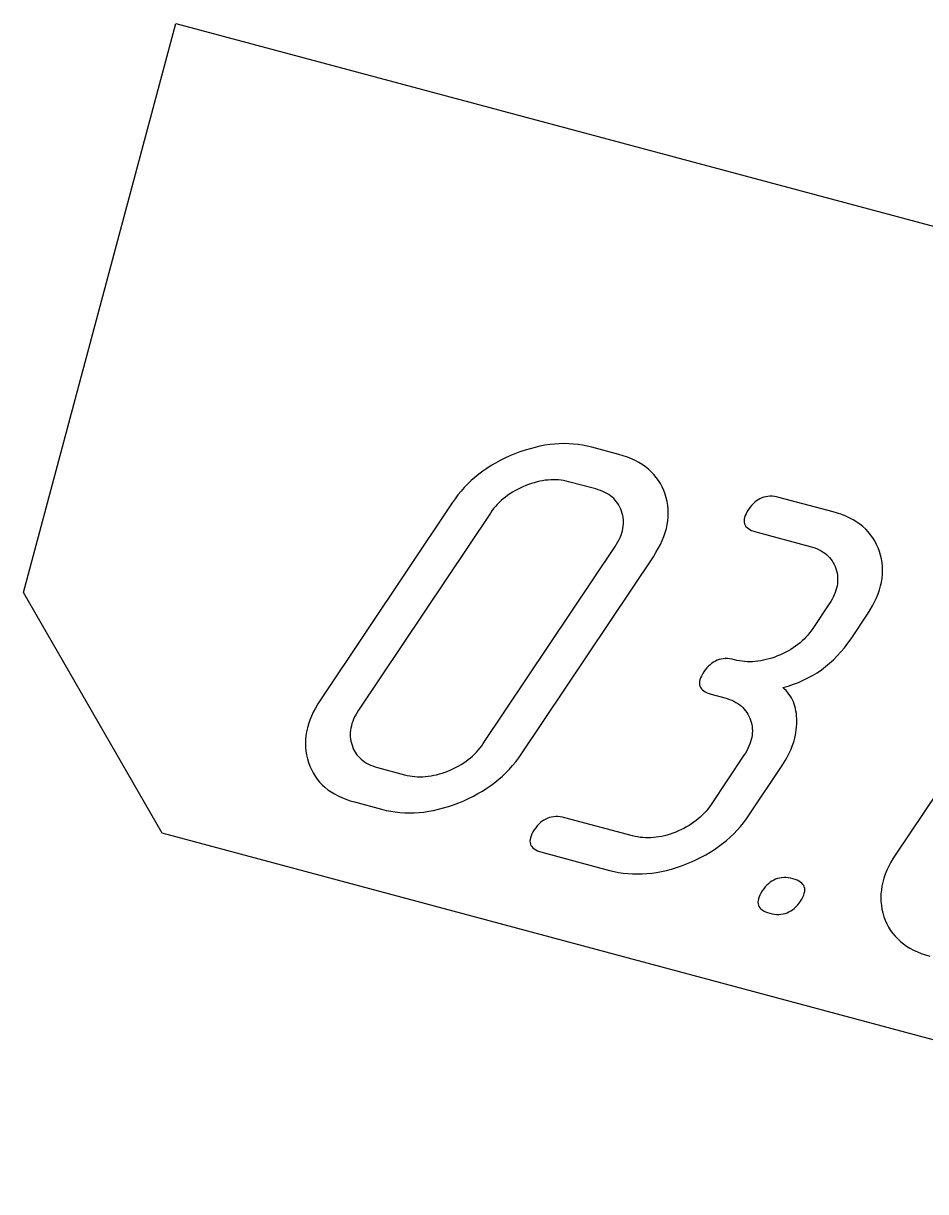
# Model space of a CAD drawing. Extents: x 14 to 1461, y -733 to -10.
# Drawn here: x 1270.74 to 1293.7, y -40.1 to -10.37 of the extents above; entities that cross this region are included whole.
import ezdxf

# ---------------------------------------------------------------- set-up
doc = ezdxf.new("R2010")
doc.units = 0

msp = doc.modelspace()

# ---------------------------------------------------------------- linework, layer by layer
at = {"layer": 'Cut', "color": 0}
for p, q in [((1270.736554, -24.855887), (1274.618832, -10.367029)), ((1274.618832, -10.367029), (1294.178791, -15.608104)), ((1274.272081, -30.979599), (1270.736554, -24.855887)), ((1308.320898, -40.102952), (1274.272081, -30.979599))]:
    msp.add_line(p, q, dxfattribs=at)
at = {"layer": 'Mark', "color": 0}
for p, q in [((1284.00954, -21.10636), (1283.884942, -21.129862)), ((1284.133149, -21.088011), (1284.00954, -21.10636)), ((1284.25577, -21.074814), (1284.133149, -21.088011)), ((1284.377402, -21.066771), (1284.25577, -21.074814)), ((1284.498046, -21.063881), (1284.377402, -21.066771)), ((1284.617702, -21.066144), (1284.498046, -21.063881)), ((1284.736368, -21.07356), (1284.617702, -21.066144)), ((1284.854047, -21.086129), (1284.736368, -21.07356)), ((1284.970736, -21.103851), (1284.854047, -21.086129)), ((1285.086437, -21.126726), (1284.970736, -21.103851)), ((1283.118983, -21.378138), (1282.99463, -21.434854)), ((1283.247124, -21.32467), (1283.118983, -21.378138)), ((1283.376664, -21.275402), (1283.247124, -21.32467)), ((1283.505216, -21.231288), (1283.376664, -21.275402)), ((1283.63278, -21.192326), (1283.505216, -21.231288)), ((1283.759355, -21.158518), (1283.63278, -21.192326)), ((1283.884942, -21.129862), (1283.759355, -21.158518)), ((1285.20115, -21.154754), (1285.086437, -21.126726)), ((1285.891096, -21.339625), (1285.20115, -21.154754)), ((1286.003884, -21.372549), (1285.891096, -21.339625)), ((1286.111467, -21.409485), (1286.003884, -21.372549)), ((1286.213845, -21.450431), (1286.111467, -21.409485)), ((1282.535097, -21.694202), (1282.429684, -21.76716)), ((1282.644298, -21.624493), (1282.535097, -21.694202)), ((1282.757287, -21.558032), (1282.644298, -21.624493)), ((1282.874065, -21.494819), (1282.757287, -21.558032)), ((1282.99463, -21.434854), (1282.874065, -21.494819)), ((1286.311018, -21.495389), (1286.213845, -21.450431)), ((1286.402987, -21.544357), (1286.311018, -21.495389)), ((1286.48975, -21.597337), (1286.402987, -21.544357)), ((1286.571308, -21.654328), (1286.48975, -21.597337)), ((1286.647661, -21.71533), (1286.571308, -21.654328)), ((1282.230221, -21.92282), (1282.136172, -22.005522)), ((1282.328059, -21.843366), (1282.230221, -21.92282)), ((1282.429684, -21.76716), (1282.328059, -21.843366)), ((1284.021319, -21.998066), (1283.952097, -22.008645)), ((1284.089869, -21.990373), (1284.021319, -21.998066)), ((1284.157746, -21.985566), (1284.089869, -21.990373)), ((1284.224952, -21.983645), (1284.157746, -21.985566)), ((1284.291485, -21.984609), (1284.224952, -21.983645)), ((1284.357346, -21.98846), (1284.291485, -21.984609)), ((1284.422535, -21.995196), (1284.357346, -21.98846)), ((1284.487051, -22.004818), (1284.422535, -21.995196)), ((1286.718809, -21.780343), (1286.647661, -21.71533)), ((1286.784752, -21.849367), (1286.718809, -21.780343)), ((1286.845491, -21.922402), (1286.784752, -21.849367)), ((1286.901024, -21.999448), (1286.845491, -21.922402)), ((1286.951352, -22.080505), (1286.901024, -21.999448)), ((1281.876752, -22.273118), (1281.797854, -22.368814)), ((1281.959437, -22.180671), (1281.876752, -22.273118)), ((1282.045911, -22.091473), (1281.959437, -22.180671)), ((1282.136172, -22.005522), (1282.045911, -22.091473)), ((1283.181947, -22.301721), (1283.120347, -22.340877)), ((1283.245728, -22.264351), (1283.181947, -22.301721)), ((1283.311688, -22.228766), (1283.245728, -22.264351)), ((1283.379829, -22.194966), (1283.311688, -22.228766)), ((1283.45015, -22.162951), (1283.379829, -22.194966)), ((1283.522651, -22.132721), (1283.45015, -22.162951)), ((1283.595906, -22.104827), (1283.522651, -22.132721)), ((1283.668488, -22.079819), (1283.595906, -22.104827)), ((1283.740399, -22.057697), (1283.668488, -22.079819)), ((1283.811637, -22.03846), (1283.740399, -22.057697)), ((1283.882203, -22.02211), (1283.811637, -22.03846)), ((1283.952097, -22.008645), (1283.882203, -22.02211)), ((1284.550896, -22.017326), (1284.487051, -22.004818)), ((1284.614068, -22.03272), (1284.550896, -22.017326)), ((1285.304014, -22.217591), (1284.614068, -22.03272)), ((1285.366659, -22.235905), (1285.304014, -22.217591)), ((1285.426442, -22.256507), (1285.366659, -22.235905)), ((1285.483363, -22.2794), (1285.426442, -22.256507)), ((1285.537422, -22.304581), (1285.483363, -22.2794)), ((1286.996475, -22.165573), (1286.951352, -22.080505)), ((1287.036393, -22.254652), (1286.996475, -22.165573)), ((1287.071106, -22.347743), (1287.036393, -22.254652)), ((1281.651423, -22.569949), (1278.29667, -27.586898)), ((1281.722745, -22.467757), (1281.651423, -22.569949)), ((1281.797854, -22.368814), (1281.722745, -22.467757)), ((1282.845045, -22.563432), (1282.796525, -22.613298)), ((1282.895746, -22.515351), (1282.845045, -22.563432)), ((1282.948626, -22.469054), (1282.895746, -22.515351)), ((1283.003686, -22.424543), (1282.948626, -22.469054)), ((1283.060926, -22.381818), (1283.003686, -22.424543)), ((1283.120347, -22.340877), (1283.060926, -22.381818)), ((1285.588619, -22.332051), (1285.537422, -22.304581)), ((1285.636954, -22.361811), (1285.588619, -22.332051)), ((1285.682428, -22.39386), (1285.636954, -22.361811)), ((1285.725039, -22.428198), (1285.682428, -22.39386)), ((1285.764788, -22.464825), (1285.725039, -22.428198)), ((1285.801675, -22.503741), (1285.764788, -22.464825)), ((1285.8357, -22.544947), (1285.801675, -22.503741)), ((1285.866864, -22.588441), (1285.8357, -22.544947)), ((1285.895165, -22.634225), (1285.866864, -22.588441)), ((1287.100037, -22.443122), (1287.071106, -22.347743)), ((1287.122607, -22.539066), (1287.100037, -22.443122)), ((1287.138818, -22.635576), (1287.122607, -22.539066)), ((1289.308944, -22.597156), (1289.268558, -22.640929)), ((1289.350811, -22.557824), (1289.308944, -22.597156)), ((1289.394158, -22.522932), (1289.350811, -22.557824)), ((1289.438985, -22.492481), (1289.394158, -22.522932)), ((1289.485293, -22.466471), (1289.438985, -22.492481)), ((1289.533081, -22.444901), (1289.485293, -22.466471)), ((1289.582349, -22.427772), (1289.533081, -22.444901)), ((1289.633098, -22.415084), (1289.582349, -22.427772)), ((1289.685326, -22.406836), (1289.633098, -22.415084)), ((1289.739035, -22.403029), (1289.685326, -22.406836)), ((1289.794225, -22.403663), (1289.739035, -22.403029)), ((1289.850894, -22.408738), (1289.794225, -22.403663)), ((1289.909044, -22.418253), (1289.850894, -22.408738)), ((1289.968674, -22.432209), (1289.909044, -22.418253)), ((1291.348566, -22.801949), (1289.968674, -22.432209)), ((1282.624246, -22.830616), (1279.269494, -27.847565)), ((1282.664046, -22.773609), (1282.624246, -22.830616)), ((1282.706026, -22.718387), (1282.664046, -22.773609)), ((1282.750186, -22.66495), (1282.706026, -22.718387)), ((1282.796525, -22.613298), (1282.750186, -22.66495)), ((1285.920604, -22.682298), (1285.895165, -22.634225)), ((1285.943181, -22.732661), (1285.920604, -22.682298)), ((1285.962897, -22.785312), (1285.943181, -22.732661)), ((1285.979394, -22.839245), (1285.962897, -22.785312)), ((1285.992318, -22.893451), (1285.979394, -22.839245)), ((1286.001668, -22.94793), (1285.992318, -22.893451)), ((1287.14867, -22.732652), (1287.138818, -22.635576)), ((1287.152161, -22.830293), (1287.14867, -22.732652)), ((1287.149293, -22.928501), (1287.152161, -22.830293)), ((1289.109428, -22.895527), (1289.093963, -22.941934)), ((1289.13096, -22.846702), (1289.109428, -22.895527)), ((1289.15856, -22.795459), (1289.13096, -22.846702)), ((1289.192226, -22.741797), (1289.15856, -22.795459)), ((1289.229651, -22.689143), (1289.192226, -22.741797)), ((1289.268558, -22.640929), (1289.229651, -22.689143)), ((1291.461366, -22.834878), (1291.348566, -22.801949)), ((1291.568931, -22.871809), (1291.461366, -22.834878)), ((1291.671261, -22.912745), (1291.568931, -22.871809)), ((1285.994809, -23.224423), (1286.003328, -23.168578)), ((1286.007443, -23.002682), (1286.001668, -22.94793)), ((1286.003328, -23.168578), (1286.008274, -23.113006)), ((1286.009646, -23.057707), (1286.007443, -23.002682)), ((1286.008274, -23.113006), (1286.009646, -23.057707)), ((1287.102529, -23.226517), (1287.124476, -23.126612)), ((1287.124476, -23.126612), (1287.140064, -23.027274)), ((1287.140064, -23.027274), (1287.149293, -22.928501)), ((1289.084564, -22.985922), (1289.081233, -23.027492)), ((1289.081233, -23.027492), (1289.083968, -23.066643)), ((1289.083968, -23.066643), (1289.09277, -23.103376)), ((1289.093963, -22.941934), (1289.084564, -22.985922)), ((1289.09277, -23.103376), (1289.107639, -23.13769)), ((1289.107639, -23.13769), (1289.128574, -23.169586)), ((1289.128574, -23.169586), (1289.155577, -23.199064)), ((1291.768355, -22.957685), (1291.671261, -22.912745)), ((1291.860215, -23.006629), (1291.768355, -22.957685)), ((1291.946839, -23.059576), (1291.860215, -23.006629)), ((1292.028229, -23.116527), (1291.946839, -23.059576)), ((1292.104383, -23.177483), (1292.028229, -23.116527)), ((1292.175302, -23.242442), (1292.104383, -23.177483)), ((1285.898605, -23.507747), (1285.924993, -23.450536)), ((1285.924993, -23.450536), (1285.947808, -23.393598)), ((1285.947808, -23.393598), (1285.967049, -23.336933)), ((1285.967049, -23.336933), (1285.982716, -23.280542)), ((1285.982716, -23.280542), (1285.994809, -23.224423)), ((1286.998526, -23.529624), (1287.039554, -23.428023)), ((1287.039554, -23.428023), (1287.074221, -23.326987)), ((1287.074221, -23.326987), (1287.102529, -23.226517)), ((1289.155577, -23.199064), (1289.188646, -23.226123)), ((1289.188646, -23.226123), (1289.227783, -23.250763)), ((1289.227783, -23.250763), (1289.272986, -23.272986)), ((1289.272986, -23.272986), (1289.324256, -23.292789)), ((1289.324256, -23.292789), (1289.381593, -23.310175)), ((1289.381593, -23.310175), (1290.761484, -23.679916)), ((1292.240986, -23.311405), (1292.175302, -23.242442)), ((1292.301434, -23.384372), (1292.240986, -23.311405)), ((1292.356648, -23.461343), (1292.301434, -23.384372)), ((1292.406627, -23.542318), (1292.356648, -23.461343)), ((1282.443243, -28.697968), (1285.797996, -23.68102)), ((1285.797996, -23.68102), (1285.835106, -23.622989)), ((1285.835106, -23.622989), (1285.868642, -23.565231)), ((1285.868642, -23.565231), (1285.898605, -23.507747)), ((1286.837286, -23.837823), (1286.897393, -23.734524)), ((1286.897393, -23.734524), (1286.951139, -23.631791)), ((1286.951139, -23.631791), (1286.998526, -23.529624)), ((1290.761484, -23.679916), (1290.824077, -23.698215)), ((1290.824077, -23.698215), (1290.883786, -23.718796)), ((1290.883786, -23.718796), (1290.940611, -23.741659)), ((1290.940611, -23.741659), (1290.994551, -23.766803)), ((1290.994551, -23.766803), (1291.045607, -23.79423)), ((1292.45137, -23.627296), (1292.406627, -23.542318)), ((1292.490878, -23.716279), (1292.45137, -23.627296)), ((1292.525151, -23.809265), (1292.490878, -23.716279)), ((1283.416067, -28.958636), (1286.77082, -23.941687)), ((1286.77082, -23.941687), (1286.837286, -23.837823)), ((1291.045607, -23.79423), (1291.093779, -23.823938)), ((1291.093779, -23.823938), (1291.139066, -23.855928)), ((1291.139066, -23.855928), (1291.181468, -23.8902)), ((1291.181468, -23.8902), (1291.220987, -23.926754)), ((1291.220987, -23.926754), (1291.257621, -23.96559)), ((1291.257621, -23.96559), (1291.29137, -24.006707)), ((1291.29137, -24.006707), (1291.322236, -24.050106)), ((1291.322236, -24.050106), (1291.350216, -24.095788)), ((1292.553642, -23.904539), (1292.525151, -23.809265)), ((1292.575802, -24.000384), (1292.553642, -23.904539)), ((1292.591633, -24.0968), (1292.575802, -24.000384)), ((1291.350216, -24.095788), (1291.375313, -24.14375)), ((1291.375313, -24.14375), (1291.397525, -24.193995)), ((1291.397525, -24.193995), (1291.416853, -24.246522)), ((1291.416853, -24.246522), (1291.432963, -24.300331)), ((1291.432963, -24.300331), (1291.445523, -24.354424)), ((1291.445523, -24.354424), (1291.454532, -24.4088)), ((1292.601133, -24.193787), (1292.591633, -24.0968)), ((1292.604303, -24.291344), (1292.601133, -24.193787)), ((1292.601143, -24.389473), (1292.604303, -24.291344)), ((1291.455066, -24.629141), (1291.446323, -24.684935)), ((1291.454532, -24.4088), (1291.459991, -24.46346)), ((1291.460258, -24.573631), (1291.455066, -24.629141)), ((1291.459991, -24.46346), (1291.4619, -24.518404)), ((1291.4619, -24.518404), (1291.460258, -24.573631)), ((1292.553683, -24.687285), (1292.575833, -24.587443)), ((1292.575833, -24.587443), (1292.591653, -24.488173)), ((1292.591653, -24.488173), (1292.601143, -24.389473)), ((1291.349353, -24.968159), (1291.319308, -25.025654)), ((1291.375848, -24.910947), (1291.349353, -24.968159)), ((1291.398792, -24.854019), (1291.375848, -24.910947)), ((1291.418186, -24.797374), (1291.398792, -24.854019)), ((1291.43403, -24.741013), (1291.418186, -24.797374)), ((1291.446323, -24.684935), (1291.43403, -24.741013)), ((1292.449252, -24.990235), (1292.490393, -24.888681)), ((1292.490393, -24.888681), (1292.525203, -24.787698)), ((1292.525203, -24.787698), (1292.553683, -24.687285)), ((1291.248567, -25.141496), (1290.829223, -25.768614)), ((1291.285713, -25.083433), (1291.248567, -25.141496)), ((1291.319308, -25.025654), (1291.285713, -25.083433)), ((1292.287851, -25.298325), (1292.347981, -25.195057)), ((1292.347981, -25.195057), (1292.401782, -25.092361)), ((1292.401782, -25.092361), (1292.449252, -24.990235)), ((1291.802046, -26.029282), (1292.22139, -25.402163)), ((1292.22139, -25.402163), (1292.287851, -25.298325)), ((1290.789072, -25.826147), (1290.746796, -25.881848)), ((1290.829223, -25.768614), (1290.789072, -25.826147)), ((1290.503529, -26.132881), (1290.448499, -26.177593)), ((1290.556434, -26.086338), (1290.503529, -26.132881)), ((1290.607213, -26.037963), (1290.556434, -26.086338)), ((1290.655866, -25.987756), (1290.607213, -26.037963)), ((1290.702394, -25.935718), (1290.655866, -25.987756)), ((1290.746796, -25.881848), (1290.702394, -25.935718)), ((1291.634395, -26.258891), (1291.719971, -26.146744)), ((1291.719971, -26.146744), (1291.802046, -26.029282)), ((1290.003767, -26.439294), (1289.931731, -26.469353)), ((1290.073677, -26.407403), (1290.003767, -26.439294)), ((1290.141462, -26.37368), (1290.073677, -26.407403)), ((1290.20712, -26.338126), (1290.141462, -26.37368)), ((1290.270653, -26.30074), (1290.20712, -26.338126)), ((1290.332061, -26.261522), (1290.270653, -26.30074)), ((1290.391342, -26.220473), (1290.332061, -26.261522)), ((1290.448499, -26.177593), (1290.391342, -26.220473)), ((1291.452741, -26.467239), (1291.545319, -26.365722)), ((1291.545319, -26.365722), (1291.634395, -26.258891)), ((1288.172771, -26.729608), (1288.132384, -26.773381)), ((1288.214638, -26.690276), (1288.172771, -26.729608)), ((1288.257985, -26.655384), (1288.214638, -26.690276)), ((1288.302812, -26.624933), (1288.257985, -26.655384)), ((1288.34912, -26.598923), (1288.302812, -26.624933)), ((1288.396908, -26.577353), (1288.34912, -26.598923)), ((1288.446176, -26.560225), (1288.396908, -26.577353)), ((1288.496924, -26.547536), (1288.446176, -26.560225)), ((1288.549153, -26.539289), (1288.496924, -26.547536)), ((1288.602862, -26.535482), (1288.549153, -26.539289)), ((1288.658052, -26.536116), (1288.602862, -26.535482)), ((1288.714721, -26.54119), (1288.658052, -26.536116)), ((1288.772871, -26.550705), (1288.714721, -26.54119)), ((1288.832501, -26.564661), (1288.772871, -26.550705)), ((1288.897081, -26.580442), (1288.832501, -26.564661)), ((1288.962211, -26.593325), (1288.897081, -26.580442)), ((1289.02789, -26.60331), (1288.962211, -26.593325)), ((1289.094118, -26.610396), (1289.02789, -26.60331)), ((1289.160897, -26.614584), (1289.094118, -26.610396)), ((1289.228224, -26.615873), (1289.160897, -26.614584)), ((1289.296102, -26.614264), (1289.228224, -26.615873)), ((1289.364529, -26.609756), (1289.296102, -26.614264)), ((1289.433506, -26.60235), (1289.364529, -26.609756)), ((1289.503032, -26.592046), (1289.433506, -26.60235)), ((1289.573108, -26.578843), (1289.503032, -26.592046)), ((1289.643733, -26.562742), (1289.573108, -26.578843)), ((1289.714908, -26.543742), (1289.643733, -26.562742)), ((1289.786633, -26.521845), (1289.714908, -26.543742)), ((1289.858907, -26.497048), (1289.786633, -26.521845)), ((1289.931731, -26.469353), (1289.858907, -26.497048)), ((1291.047423, -26.820153), (1291.154004, -26.739897)), ((1291.154004, -26.739897), (1291.257084, -26.654326)), ((1291.257084, -26.654326), (1291.356663, -26.56344)), ((1291.356663, -26.56344), (1291.452741, -26.467239)), ((1296.298969, -26.494747), (1292.944216, -31.511696)), ((1287.973255, -27.02798), (1287.957789, -27.074386)), ((1287.994787, -26.979155), (1287.973255, -27.02798)), ((1288.022386, -26.927911), (1287.994787, -26.979155)), ((1288.056052, -26.874249), (1288.022386, -26.927911)), ((1288.093478, -26.821595), (1288.056052, -26.874249)), ((1288.132384, -26.773381), (1288.093478, -26.821595)), ((1290.58609, -27.088024), (1290.706675, -27.029029)), ((1290.706675, -27.029029), (1290.823758, -26.964719)), ((1290.823758, -26.964719), (1290.937341, -26.895093)), ((1290.937341, -26.895093), (1291.047423, -26.820153)), ((1287.948391, -27.118374), (1287.945059, -27.159944)), ((1287.945059, -27.159944), (1287.947794, -27.199095)), ((1287.947794, -27.199095), (1287.956596, -27.235828)), ((1287.957789, -27.074386), (1287.948391, -27.118374)), ((1287.956596, -27.235828), (1287.971465, -27.270142)), ((1287.971465, -27.270142), (1287.992401, -27.302038)), ((1287.992401, -27.302038), (1288.019404, -27.331516)), ((1288.019404, -27.331516), (1288.052473, -27.358575)), ((1290.068744, -27.270852), (1290.203332, -27.233117)), ((1290.111585, -27.309412), (1290.068744, -27.270852)), ((1290.151664, -27.350034), (1290.111585, -27.309412)), ((1290.188982, -27.392719), (1290.151664, -27.350034)), ((1290.203332, -27.233117), (1290.334419, -27.190068)), ((1290.334419, -27.190068), (1290.462005, -27.141704)), ((1290.462005, -27.141704), (1290.58609, -27.088024)), ((1278.29667, -27.586898), (1278.230253, -27.690679)), ((1288.052473, -27.358575), (1288.091609, -27.383216)), ((1288.091609, -27.383216), (1288.136813, -27.405438)), ((1288.136813, -27.405438), (1288.188083, -27.425242)), ((1288.188083, -27.425242), (1288.245419, -27.442627)), ((1288.245419, -27.442627), (1288.590392, -27.535062)), ((1288.590392, -27.535062), (1288.652986, -27.553361)), ((1288.652986, -27.553361), (1288.712695, -27.573943)), ((1288.712695, -27.573943), (1288.769519, -27.596805)), ((1288.769519, -27.596805), (1288.82346, -27.62195)), ((1288.82346, -27.62195), (1288.874515, -27.649377)), ((1288.874515, -27.649377), (1288.922687, -27.679085)), ((1290.223539, -27.437467), (1290.188982, -27.392719)), ((1290.255335, -27.484277), (1290.223539, -27.437467)), ((1290.28437, -27.533149), (1290.255335, -27.484277)), ((1290.310644, -27.584085), (1290.28437, -27.533149)), ((1290.334157, -27.637083), (1290.310644, -27.584085)), ((1290.354909, -27.692143), (1290.334157, -27.637083)), ((1278.116404, -27.896547), (1278.068971, -27.998634)), ((1278.170165, -27.793895), (1278.116404, -27.896547)), ((1278.230253, -27.690679), (1278.170165, -27.793895)), ((1279.232391, -27.90557), (1279.198838, -27.963298)), ((1279.269494, -27.847565), (1279.232391, -27.90557)), ((1288.922687, -27.679085), (1288.967974, -27.711075)), ((1288.967974, -27.711075), (1289.010377, -27.745347)), ((1289.010377, -27.745347), (1289.049895, -27.781901)), ((1289.049895, -27.781901), (1289.086529, -27.820736)), ((1289.086529, -27.820736), (1289.120279, -27.861854)), ((1289.120279, -27.861854), (1289.151144, -27.905253)), ((1289.151144, -27.905253), (1289.179125, -27.950934)), ((1289.179125, -27.950934), (1289.204221, -27.998897)), ((1290.3729, -27.749266), (1290.354909, -27.692143)), ((1290.388129, -27.808452), (1290.3729, -27.749266)), ((1290.400598, -27.8697), (1290.388129, -27.808452)), ((1290.410305, -27.93301), (1290.400598, -27.8697)), ((1290.417252, -27.998384), (1290.410305, -27.93301)), ((1277.993089, -28.201114), (1277.96464, -28.301506)), ((1278.027866, -28.100156), (1277.993089, -28.201114)), ((1278.068971, -27.998634), (1278.027866, -28.100156)), ((1279.084294, -28.247778), (1279.07203, -28.303842)), ((1279.100106, -28.191437), (1279.084294, -28.247778)), ((1279.119466, -28.134818), (1279.100106, -28.191437)), ((1279.142375, -28.077922), (1279.119466, -28.134818)), ((1279.168832, -28.020749), (1279.142375, -28.077922)), ((1279.198838, -27.963298), (1279.168832, -28.020749)), ((1289.204221, -27.998897), (1289.226433, -28.049142)), ((1289.226433, -28.049142), (1289.245761, -28.101669)), ((1289.245761, -28.101669), (1289.261871, -28.155478)), ((1289.261871, -28.155478), (1289.274431, -28.209571)), ((1289.274431, -28.209571), (1289.28344, -28.263947)), ((1290.417116, -28.276276), (1290.421447, -28.205822)), ((1290.421437, -28.065819), (1290.417252, -27.998384)), ((1290.422861, -28.135318), (1290.421437, -28.065819)), ((1290.421447, -28.205822), (1290.422861, -28.135318)), ((1277.926726, -28.500597), (1277.917261, -28.599296)), ((1277.942519, -28.401334), (1277.926726, -28.500597)), ((1277.96464, -28.301506), (1277.942519, -28.401334)), ((1279.058147, -28.415138), (1279.056528, -28.47037)), ((1279.056528, -28.47037), (1279.058457, -28.525325)), ((1279.063314, -28.359629), (1279.058147, -28.415138)), ((1279.058457, -28.525325), (1279.063935, -28.580002)), ((1279.07203, -28.303842), (1279.063314, -28.359629)), ((1289.275231, -28.540082), (1289.262938, -28.59616)), ((1289.283974, -28.484288), (1289.275231, -28.540082)), ((1289.28344, -28.263947), (1289.288899, -28.318607)), ((1289.289166, -28.428777), (1289.283974, -28.484288)), ((1289.288899, -28.318607), (1289.290808, -28.37355)), ((1289.290808, -28.37355), (1289.289166, -28.428777)), ((1290.370633, -28.557584), (1290.386628, -28.487333)), ((1290.386628, -28.487333), (1290.399707, -28.417031)), ((1290.399707, -28.417031), (1290.40987, -28.346679)), ((1290.40987, -28.346679), (1290.417116, -28.276276)), ((1277.917261, -28.599296), (1277.914124, -28.69743)), ((1277.914124, -28.69743), (1277.917315, -28.794999)), ((1277.917315, -28.794999), (1277.926834, -28.892003)), ((1279.063935, -28.580002), (1279.072961, -28.634402)), ((1279.072961, -28.634402), (1279.085535, -28.688525)), ((1279.085535, -28.688525), (1279.101657, -28.74237)), ((1279.101657, -28.74237), (1279.120967, -28.794927)), ((1279.120967, -28.794927), (1279.143102, -28.845184)), ((1282.316362, -28.864946), (1282.360809, -28.811122)), ((1282.360809, -28.811122), (1282.403103, -28.755463)), ((1282.403103, -28.755463), (1282.443243, -28.697968)), ((1289.178262, -28.823306), (1289.148217, -28.880801)), ((1289.204756, -28.766094), (1289.178262, -28.823306)), ((1289.227701, -28.709166), (1289.204756, -28.766094)), ((1289.247095, -28.652521), (1289.227701, -28.709166)), ((1289.262938, -28.59616), (1289.247095, -28.652521)), ((1290.246917, -28.90808), (1290.277493, -28.838082)), ((1290.277493, -28.838082), (1290.305152, -28.768033)), ((1290.305152, -28.768033), (1290.329895, -28.697934)), ((1290.329895, -28.697934), (1290.351722, -28.627784)), ((1290.351722, -28.627784), (1290.370633, -28.557584)), ((1277.926834, -28.892003), (1277.942681, -28.988442)), ((1277.942681, -28.988442), (1277.964856, -29.084317)), ((1277.964856, -29.084317), (1277.993358, -29.179627)), ((1279.143102, -28.845184), (1279.168062, -28.893141)), ((1279.168062, -28.893141), (1279.195848, -28.938798)), ((1279.195848, -28.938798), (1279.22646, -28.982155)), ((1279.22646, -28.982155), (1279.259897, -29.023213)), ((1279.259897, -29.023213), (1279.29616, -29.06197)), ((1279.29616, -29.06197), (1279.335249, -29.098428)), ((1279.335249, -29.098428), (1279.377163, -29.132586)), ((1279.377163, -29.132586), (1279.421902, -29.164444)), ((1282.00445, -29.149357), (1282.061819, -29.106543)), ((1282.061819, -29.106543), (1282.117035, -29.061893)), ((1282.117035, -29.061893), (1282.170097, -29.015409)), ((1282.170097, -29.015409), (1282.221006, -28.96709)), ((1282.221006, -28.96709), (1282.26976, -28.916935)), ((1282.26976, -28.916935), (1282.316362, -28.864946)), ((1283.268944, -29.160816), (1283.344386, -29.061378)), ((1283.344386, -29.061378), (1283.416067, -28.958636)), ((1289.077475, -28.996642), (1288.238787, -30.25088)), ((1289.114621, -28.93858), (1289.077475, -28.996642)), ((1289.148217, -28.880801), (1289.114621, -28.93858)), ((1290.095454, -29.187565), (1290.137694, -29.11777)), ((1290.137694, -29.11777), (1290.177018, -29.047924)), ((1290.177018, -29.047924), (1290.213426, -28.978027)), ((1290.213426, -28.978027), (1290.246917, -28.90808)), ((1277.993358, -29.179627), (1278.027613, -29.272643)), ((1278.027613, -29.272643), (1278.067045, -29.361638)), ((1278.067045, -29.361638), (1278.111652, -29.446611)), ((1279.421902, -29.164444), (1279.469468, -29.194002)), ((1279.469468, -29.194002), (1279.519858, -29.221261)), ((1279.519858, -29.221261), (1279.573075, -29.246219)), ((1279.573075, -29.246219), (1279.629116, -29.268878)), ((1279.629116, -29.268878), (1279.687984, -29.289237)), ((1279.687984, -29.289237), (1279.749677, -29.307296)), ((1279.749677, -29.307296), (1280.439623, -29.492167)), ((1281.396665, -29.449997), (1281.469326, -29.425285)), ((1281.469326, -29.425285), (1281.542561, -29.397679)), ((1281.542561, -29.397679), (1281.615006, -29.36771)), ((1281.615006, -29.36771), (1281.685298, -29.335905)), ((1281.685298, -29.335905), (1281.753435, -29.302265)), ((1281.753435, -29.302265), (1281.819419, -29.266791)), ((1281.819419, -29.266791), (1281.88325, -29.229481)), ((1281.88325, -29.229481), (1281.944927, -29.190337)), ((1281.944927, -29.190337), (1282.00445, -29.149357)), ((1283.020045, -29.439299), (1283.106773, -29.349776)), ((1283.106773, -29.349776), (1283.18974, -29.256949)), ((1283.18974, -29.256949), (1283.268944, -29.160816)), ((1289.21161, -30.511547), (1290.050298, -29.25731)), ((1290.050298, -29.25731), (1290.095454, -29.187565)), ((1278.111652, -29.446611), (1278.161436, -29.527561)), ((1278.161436, -29.527561), (1278.216396, -29.60449)), ((1278.216396, -29.60449), (1278.276533, -29.677397)), ((1278.276533, -29.677397), (1278.341845, -29.746282)), ((1280.439623, -29.492167), (1280.504255, -29.507961)), ((1280.504255, -29.507961), (1280.56946, -29.520863)), ((1280.56946, -29.520863), (1280.63524, -29.53087)), ((1280.63524, -29.53087), (1280.701593, -29.537985)), ((1280.701593, -29.537985), (1280.768519, -29.542206)), ((1280.768519, -29.542206), (1280.836019, -29.543534)), ((1280.836019, -29.543534), (1280.904092, -29.541969)), ((1280.904092, -29.541969), (1280.972739, -29.53751)), ((1280.972739, -29.53751), (1281.041959, -29.530158)), ((1281.041959, -29.530158), (1281.111753, -29.519912)), ((1281.111753, -29.519912), (1281.182121, -29.506774)), ((1281.182121, -29.506774), (1281.253062, -29.490741)), ((1281.253062, -29.490741), (1281.324576, -29.471816)), ((1281.324576, -29.471816), (1281.396665, -29.449997)), ((1282.635513, -29.764342), (1282.737289, -29.688039)), ((1282.737289, -29.688039), (1282.835303, -29.60843)), ((1282.835303, -29.60843), (1282.929555, -29.525517)), ((1282.929555, -29.525517), (1283.020045, -29.439299)), ((1278.341845, -29.746282), (1278.412335, -29.811146)), ((1278.412335, -29.811146), (1278.488, -29.871987)), ((1278.488, -29.871987), (1278.568842, -29.928806)), ((1278.568842, -29.928806), (1278.65486, -29.981604)), ((1278.65486, -29.981604), (1278.746054, -30.030379)), ((1278.746054, -30.030379), (1278.842425, -30.075133)), ((1282.19079, -30.036506), (1282.307613, -29.973423)), ((1282.307613, -29.973423), (1282.420675, -29.907034)), ((1282.420675, -29.907034), (1282.529975, -29.83734)), ((1282.529975, -29.83734), (1282.635513, -29.764342)), ((1278.842425, -30.075133), (1278.943972, -30.115865)), ((1278.943972, -30.115865), (1279.050695, -30.152574)), ((1279.050695, -30.152574), (1279.162595, -30.185262)), ((1279.162595, -30.185262), (1279.852541, -30.370133)), ((1281.431806, -30.337273), (1281.559557, -30.298648)), ((1281.559557, -30.298648), (1281.688204, -30.254866)), ((1281.688204, -30.254866), (1281.817747, -30.205928)), ((1281.817747, -30.205928), (1281.945856, -30.152759)), ((1281.945856, -30.152759), (1282.070204, -30.096285)), ((1282.070204, -30.096285), (1282.19079, -30.036506)), ((1288.198636, -30.308412), (1288.15636, -30.364114)), ((1288.238787, -30.25088), (1288.198636, -30.308412)), ((1279.852541, -30.370133), (1279.968649, -30.398545)), ((1279.968649, -30.398545), (1280.085653, -30.421801)), ((1280.085653, -30.421801), (1280.203552, -30.439901)), ((1280.203552, -30.439901), (1280.322347, -30.452843)), ((1280.322347, -30.452843), (1280.442037, -30.460629)), ((1280.442037, -30.460629), (1280.562624, -30.463258)), ((1280.562624, -30.463258), (1280.684106, -30.46073)), ((1280.684106, -30.46073), (1280.806483, -30.453046)), ((1280.806483, -30.453046), (1280.929756, -30.440205)), ((1280.929756, -30.440205), (1281.053925, -30.422207)), ((1281.053925, -30.422207), (1281.17899, -30.399052)), ((1281.17899, -30.399052), (1281.30495, -30.370741)), ((1281.30495, -30.370741), (1281.431806, -30.337273)), ((1284.03382, -30.619013), (1283.987512, -30.645023)), ((1284.081608, -30.597443), (1284.03382, -30.619013)), ((1284.130876, -30.580314), (1284.081608, -30.597443)), ((1284.181625, -30.567626), (1284.130876, -30.580314)), ((1284.233853, -30.559378), (1284.181625, -30.567626)), ((1284.287562, -30.555571), (1284.233853, -30.559378)), ((1284.342752, -30.556205), (1284.287562, -30.555571)), ((1284.399421, -30.56128), (1284.342752, -30.556205)), ((1284.457571, -30.570795), (1284.399421, -30.56128)), ((1284.517201, -30.58475), (1284.457571, -30.570795)), ((1286.242065, -31.046926), (1284.517201, -30.58475)), ((1287.913093, -30.615146), (1287.858063, -30.659858)), ((1287.965998, -30.568603), (1287.913093, -30.615146)), ((1288.016777, -30.520228), (1287.965998, -30.568603)), ((1288.06543, -30.470021), (1288.016777, -30.520228)), ((1288.111958, -30.417983), (1288.06543, -30.470021)), ((1288.15636, -30.364114), (1288.111958, -30.417983)), ((1289.064556, -30.713693), (1289.139951, -30.614267)), ((1289.139951, -30.614267), (1289.21161, -30.511547)), ((1283.740752, -30.894339), (1283.707086, -30.948001)), ((1283.778178, -30.841684), (1283.740752, -30.894339)), ((1283.817085, -30.793471), (1283.778178, -30.841684)), ((1283.857471, -30.749698), (1283.817085, -30.793471)), ((1283.899338, -30.710365), (1283.857471, -30.749698)), ((1283.942685, -30.675474), (1283.899338, -30.710365)), ((1283.987512, -30.645023), (1283.942685, -30.675474)), ((1287.413331, -30.921559), (1287.341295, -30.951619)), ((1287.483241, -30.889668), (1287.413331, -30.921559)), ((1287.551026, -30.855945), (1287.483241, -30.889668)), ((1287.616684, -30.820391), (1287.551026, -30.855945)), ((1287.680218, -30.783005), (1287.616684, -30.820391)), ((1287.741625, -30.743788), (1287.680218, -30.783005)), ((1287.800907, -30.702739), (1287.741625, -30.743788)), ((1287.858063, -30.659858), (1287.800907, -30.702739)), ((1288.815964, -30.9922), (1288.902563, -30.90266)), ((1288.902563, -30.90266), (1288.985427, -30.809824)), ((1288.985427, -30.809824), (1289.064556, -30.713693)), ((1283.633091, -31.138464), (1283.62976, -31.180033)), ((1283.62976, -31.180033), (1283.632495, -31.219185)), ((1283.632495, -31.219185), (1283.641297, -31.255917)), ((1283.64249, -31.094476), (1283.633091, -31.138464)), ((1283.657955, -31.048069), (1283.64249, -31.094476)), ((1283.679487, -30.999244), (1283.657955, -31.048069)), ((1283.707086, -30.948001), (1283.679487, -30.999244)), ((1286.306645, -31.062708), (1286.242065, -31.046926)), ((1286.371775, -31.075591), (1286.306645, -31.062708)), ((1286.437454, -31.085575), (1286.371775, -31.075591)), ((1286.503682, -31.092661), (1286.437454, -31.085575)), ((1286.570461, -31.096849), (1286.503682, -31.092661)), ((1286.637789, -31.098138), (1286.570461, -31.096849)), ((1286.705666, -31.096529), (1286.637789, -31.098138)), ((1286.774093, -31.092022), (1286.705666, -31.096529)), ((1286.84307, -31.084616), (1286.774093, -31.092022)), ((1286.912596, -31.074311), (1286.84307, -31.084616)), ((1286.982672, -31.061109), (1286.912596, -31.074311)), ((1287.053298, -31.045007), (1286.982672, -31.061109)), ((1287.124473, -31.026008), (1287.053298, -31.045007)), ((1287.196197, -31.00411), (1287.124473, -31.026008)), ((1287.268472, -30.979314), (1287.196197, -31.00411)), ((1287.341295, -30.951619), (1287.268472, -30.979314)), ((1288.533758, -31.241053), (1288.631561, -31.161397)), ((1288.631561, -31.161397), (1288.72563, -31.078446)), ((1288.72563, -31.078446), (1288.815964, -30.9922)), ((1283.641297, -31.255917), (1283.656166, -31.290232)), ((1283.656166, -31.290232), (1283.677101, -31.322128)), ((1283.677101, -31.322128), (1283.704104, -31.351605)), ((1283.704104, -31.351605), (1283.737173, -31.378664)), ((1283.737173, -31.378664), (1283.77631, -31.403305)), ((1283.77631, -31.403305), (1283.821513, -31.425527)), ((1283.821513, -31.425527), (1283.872783, -31.445331)), ((1283.872783, -31.445331), (1283.93012, -31.462717)), ((1283.93012, -31.462717), (1285.654984, -31.924892)), ((1288.105196, -31.526729), (1288.217939, -31.460252)), ((1288.217939, -31.460252), (1288.326946, -31.390481)), ((1288.326946, -31.390481), (1288.43222, -31.317415)), ((1288.43222, -31.317415), (1288.533758, -31.241053)), ((1292.944216, -31.511696), (1292.877799, -31.615477)), ((1287.35951, -31.852652), (1287.48776, -31.808751)), ((1287.48776, -31.808751), (1287.616877, -31.759685)), ((1287.616877, -31.759685), (1287.744559, -31.706388)), ((1287.744559, -31.706388), (1287.868506, -31.649797)), ((1287.868506, -31.649797), (1287.988718, -31.58991)), ((1287.988718, -31.58991), (1288.105196, -31.526729)), ((1292.817711, -31.718693), (1292.76395, -31.821345)), ((1292.877799, -31.615477), (1292.817711, -31.718693)), ((1285.654984, -31.924892), (1285.771104, -31.953308)), ((1285.771104, -31.953308), (1285.888091, -31.976558)), ((1285.888091, -31.976558), (1286.005944, -31.994643)), ((1286.005944, -31.994643), (1286.124663, -32.007562)), ((1286.124663, -32.007562), (1286.244249, -32.015316)), ((1286.244249, -32.015316), (1286.364702, -32.017904)), ((1286.364702, -32.017904), (1286.48602, -32.015326)), ((1286.48602, -32.015326), (1286.608206, -32.007584)), ((1286.608206, -32.007584), (1286.731257, -31.994675)), ((1286.731257, -31.994675), (1286.855175, -31.976602)), ((1286.855175, -31.976602), (1286.979959, -31.953363)), ((1286.979959, -31.953363), (1287.10561, -31.924958)), ((1287.10561, -31.924958), (1287.232127, -31.891388)), ((1287.232127, -31.891388), (1287.35951, -31.852652)), ((1290.036296, -32.114138), (1289.984068, -32.122386)), ((1290.090005, -32.110331), (1290.036296, -32.114138)), ((1290.145195, -32.110965), (1290.090005, -32.110331)), ((1290.201864, -32.116039), (1290.145195, -32.110965)), ((1292.675412, -32.024954), (1292.640635, -32.125912)), ((1292.716517, -31.923432), (1292.675412, -32.024954)), ((1292.76395, -31.821345), (1292.716517, -31.923432)), ((1289.580621, -32.396444), (1289.543195, -32.449099)), ((1289.619527, -32.348231), (1289.580621, -32.396444)), ((1289.659914, -32.304458), (1289.619527, -32.348231)), ((1289.701781, -32.265125), (1289.659914, -32.304458)), ((1289.745128, -32.230234), (1289.701781, -32.265125)), ((1289.789955, -32.199783), (1289.745128, -32.230234)), ((1289.836263, -32.173772), (1289.789955, -32.199783)), ((1289.884051, -32.152203), (1289.836263, -32.173772)), ((1289.933319, -32.135074), (1289.884051, -32.152203)), ((1289.984068, -32.122386), (1289.933319, -32.135074)), ((1290.260014, -32.125555), (1290.201864, -32.116039)), ((1290.319644, -32.13951), (1290.260014, -32.125555)), ((1290.377817, -32.15712), (1290.319644, -32.13951)), ((1290.42987, -32.177133), (1290.377817, -32.15712)), ((1290.475802, -32.199551), (1290.42987, -32.177133)), ((1290.515615, -32.224373), (1290.475802, -32.199551)), ((1290.549308, -32.251599), (1290.515615, -32.224373)), ((1290.576882, -32.28123), (1290.549308, -32.251599)), ((1290.598335, -32.313264), (1290.576882, -32.28123)), ((1290.613668, -32.347703), (1290.598335, -32.313264)), ((1290.622882, -32.384546), (1290.613668, -32.347703)), ((1290.625975, -32.423794), (1290.622882, -32.384546)), ((1292.590065, -32.326132), (1292.574272, -32.425396)), ((1292.612186, -32.226304), (1292.590065, -32.326132)), ((1292.640635, -32.125912), (1292.612186, -32.226304)), ((1289.435534, -32.693224), (1289.432202, -32.734793)), ((1289.444933, -32.649235), (1289.435534, -32.693224)), ((1289.460398, -32.602829), (1289.444933, -32.649235)), ((1289.48193, -32.554004), (1289.460398, -32.602829)), ((1289.509529, -32.50276), (1289.48193, -32.554004)), ((1289.543195, -32.449099), (1289.509529, -32.50276)), ((1290.516019, -32.709766), (1290.549644, -32.656093)), ((1290.549644, -32.656093), (1290.57715, -32.604825)), ((1290.57715, -32.604825), (1290.598536, -32.555961)), ((1290.598536, -32.555961), (1290.613803, -32.509501)), ((1290.613803, -32.509501), (1290.622949, -32.465445)), ((1290.622949, -32.465445), (1290.625975, -32.423794)), ((1292.564807, -32.524094), (1292.56167, -32.622228)), ((1292.56167, -32.622228), (1292.564861, -32.719797)), ((1292.574272, -32.425396), (1292.564807, -32.524094)), ((1289.432202, -32.734793), (1289.434938, -32.773944)), ((1289.434938, -32.773944), (1289.44374, -32.810677)), ((1289.44374, -32.810677), (1289.458608, -32.844992)), ((1289.458608, -32.844992), (1289.479544, -32.876888)), ((1289.479544, -32.876888), (1289.506547, -32.906365)), ((1289.506547, -32.906365), (1289.539616, -32.933424)), ((1289.539616, -32.933424), (1289.578752, -32.958065)), ((1289.578752, -32.958065), (1289.623956, -32.980287)), ((1289.623956, -32.980287), (1289.675226, -33.000091)), ((1289.675226, -33.000091), (1289.732562, -33.017476)), ((1290.123624, -33.023182), (1290.173357, -33.006178)), ((1290.173357, -33.006178), (1290.221556, -32.984718)), ((1290.221556, -32.984718), (1290.268222, -32.958804)), ((1290.268222, -32.958804), (1290.313355, -32.928435)), ((1290.313355, -32.928435), (1290.356954, -32.893611)), ((1290.356954, -32.893611), (1290.39902, -32.854332)), ((1290.39902, -32.854332), (1290.439553, -32.810598)), ((1290.439553, -32.810598), (1290.478552, -32.762409)), ((1290.478552, -32.762409), (1290.516019, -32.709766)), ((1292.564861, -32.719797), (1292.57438, -32.816801)), ((1292.57438, -32.816801), (1292.590227, -32.91324)), ((1292.590227, -32.91324), (1292.612402, -33.009115)), ((1289.732562, -33.017476), (1289.793028, -33.031656)), ((1289.793028, -33.031656), (1289.851961, -33.041381)), ((1289.851961, -33.041381), (1289.90936, -33.046651)), ((1289.90936, -33.046651), (1289.965226, -33.047466)), ((1289.965226, -33.047466), (1290.019559, -33.043826)), ((1290.019559, -33.043826), (1290.072358, -33.035732)), ((1290.072358, -33.035732), (1290.123624, -33.023182)), ((1292.612402, -33.009115), (1292.640904, -33.104425)), ((1292.640904, -33.104425), (1292.675159, -33.197441)), ((1292.675159, -33.197441), (1292.71459, -33.286436)), ((1292.71459, -33.286436), (1292.759198, -33.371409)), ((1292.759198, -33.371409), (1292.808982, -33.45236)), ((1292.808982, -33.45236), (1292.863942, -33.529288)), ((1292.863942, -33.529288), (1292.924079, -33.602195)), ((1292.924079, -33.602195), (1292.989391, -33.671081)), ((1292.989391, -33.671081), (1293.05988, -33.735944)), ((1293.05988, -33.735944), (1293.135546, -33.796785)), ((1293.135546, -33.796785), (1293.216388, -33.853604)), ((1293.216388, -33.853604), (1293.302406, -33.906402)), ((1293.302406, -33.906402), (1293.3936, -33.955177)), ((1293.3936, -33.955177), (1293.489971, -33.999931)), ((1293.489971, -33.999931), (1293.591518, -34.040663)), ((1293.591518, -34.040663), (1293.698241, -34.077372)), ((1293.698241, -34.077372), (1293.810141, -34.11006))]:
    msp.add_line(p, q, dxfattribs=at)

doc.saveas('drawing.dxf')
